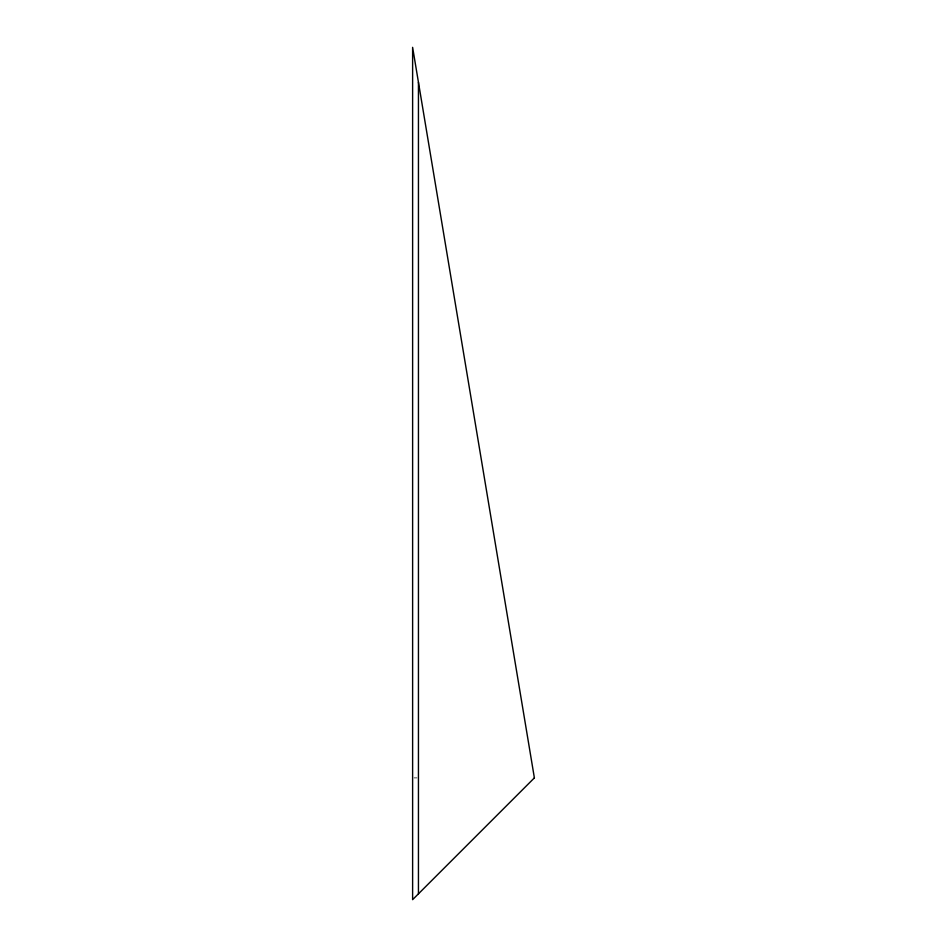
<?xml version="1.0" encoding="UTF-8"?>
<svg xmlns="http://www.w3.org/2000/svg" width="947" height="947" viewBox="0 0 947 947"><rect width="100%" height="100%" fill="white"/><g stroke="black" fill="none" stroke-linecap="round" stroke-linejoin="round"><path stroke-width="0.71" stroke-dasharray="4.74 3.55" d="M414.076 777.889L416.988 777.889"/><path stroke-width="1.42" d="M418.444 82.271L418.444 893.826M534.38 777.889L412.62 899.65L412.62 47.35L534.38 777.889"/></g></svg>
